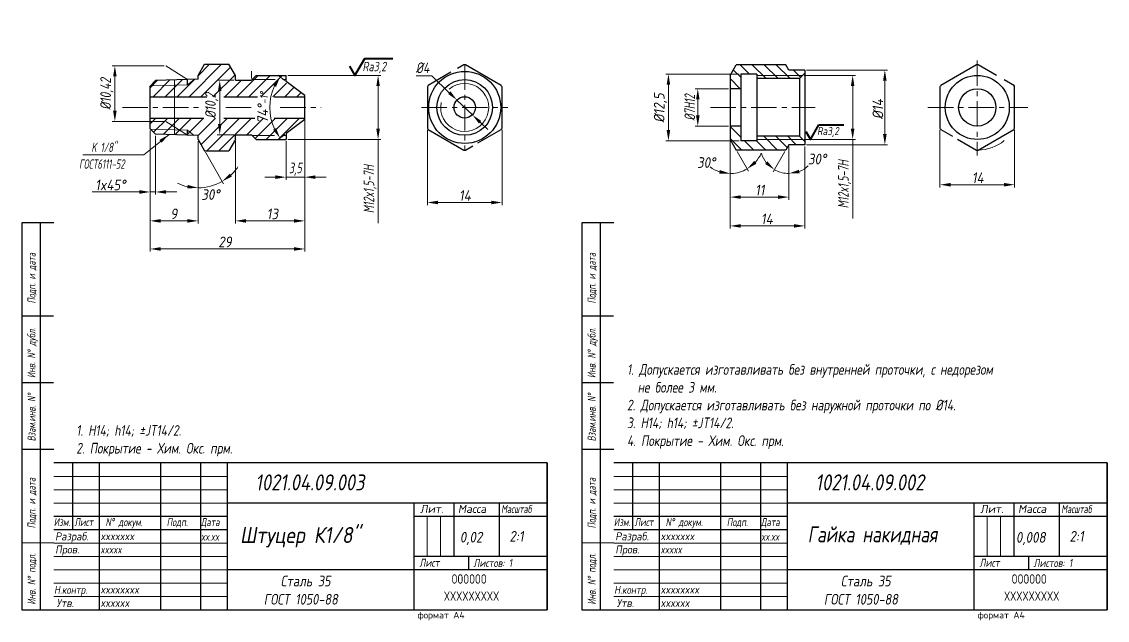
# Model space of a CAD drawing. Header units: millimetres. Extents: x 1490 to 3668, y -4564 to 680.
# Drawn here: x 1951.4 to 2358.4, y -3582.9 to -3358.6 of the extents above; entities that cross this region are included whole.
import ezdxf

# ---------------------------------------------------------------- set-up
doc = ezdxf.new("R2010")
doc.units = ezdxf.units.MM
doc.linetypes.add('CENTER', pattern=[50.8, 31.75, -6.35, 6.35, -6.35])
for name, color, linetype, lineweight in [('Ax', 1, 'CENTER', 18), ('Dim', 3, 'Continuous', 40), ('Hatch', 5, 'Continuous', 18), ('Slim', 8, 'Continuous', 18), ('Text', 2, 'Continuous', 40), ('Wide', 31, 'Continuous', 60)]:
    doc.layers.add(name, color=color, linetype=linetype, lineweight=lineweight)
doc.styles.add('курсив', font='romans.shx', dxfattribs={"oblique": 10})
doc.styles.add('курсив 0_65', font='romans.shx', dxfattribs={"width": 0.65, "oblique": 10})
doc.styles.add('курсив 0_75', font='romans.shx', dxfattribs={"width": 0.75, "oblique": 10})
doc.styles.add('курсив 0_85', font='romans.shx', dxfattribs={"width": 0.85, "oblique": 10})
doc.dimstyles.new('L.Arrow', dxfattribs={"dimtxt": 4, "dimasz": 4, "dimexe": 2, "dimexo": 0.625, "dimgap": 1, "dimtad": 1, "dimlfac": 5, "dimtxsty": 'курсив 0_85', "dimcen": 0, "dimclrd": 256, "dimclre": 256, "dimclrt": 256, "dimadec": 1, "dimazin": 0, "dimtp": 0.0165, "dimtm": 0.0075, "dimtfac": 1, "dimtmove": 0, "dimatfit": 3, "dimfxl": 1, "dimlwd": 18, "dimlwe": 18, "dimarcsym": 0})
doc.dimstyles.new('к1_1', dxfattribs={"dimtxt": 4, "dimasz": 4, "dimexe": 1, "dimexo": 0.625, "dimtad": 1, "dimtxsty": 'курсив 0_85', "dimcen": 0, "dimadec": 0, "dimazin": 0, "dimtfac": 1, "dimtmove": 0, "dimatfit": 3, "dimldrblk": 'DOTSMALL', "dimfxl": 1, "dimlwd": 18, "dimlwe": 18, "dimarcsym": 0})
doc.dimstyles.new('к1_1св', dxfattribs={"dimtxt": 4, "dimasz": 4, "dimexe": 2, "dimexo": 0.625, "dimgap": 1, "dimtad": 1, "dimtoh": 1, "dimtxsty": 'курсив 0_75', "dimcen": 0, "dimadec": 0, "dimazin": 0, "dimtfac": 1, "dimtmove": 0, "dimatfit": 3, "dimldrblk": 'DOTSMALL', "dimfxl": 1, "dimlwd": 18, "dimlwe": 18, "dimarcsym": 0})

# ---------------------------------------------------------------- blocks, each defined once
blk = doc.blocks.new('*D712')
at = {"layer": 'Defpoints', "color": 0, "transparency": 16777216}
for p in [(2057.52, -3395.27), (2031.52, -3402.77), (2057.52, -3433.27)]:
    blk.add_point(p, dxfattribs=at)
at = {"layer": 'Dim', "color": 0, "lineweight": 18, "transparency": 16777216}
for p, q in [((2057.52, -3395.89), (2057.52, -3434.27)), ((2031.52, -3403.39), (2031.52, -3434.27)), ((2035.52, -3433.27), (2053.52, -3433.27))]:
    blk.add_line(p, q, dxfattribs=at)
at = {"layer": 'Dim', "color": 0, "transparency": 16777216}
for points in [[(2035.52, -3432.61), (2035.52, -3433.94), (2031.52, -3433.27)], [(2053.52, -3432.61), (2053.52, -3433.94), (2057.52, -3433.27)]]:
    blk.add_solid(points, dxfattribs=at)
at = {"layer": 'Dim', "color": 0, "transparency": 16777216, "insert": (2045.39, -3430.65), "char_height": 4, "attachment_point": 5, "style": 'курсив 0_85'}
blk.add_mtext('13', dxfattribs=at)
blk = doc.blocks.new('_DotSmall')
at = {"color": 0, "linetype": 'ByBlock', "const_width": 0.5}
blk.add_lwpolyline([(-122670.93, 17467.94, 1), (-122670.8, 17467.94, 1)], format="xyb", close=True, dxfattribs=at)
blk = doc.blocks.new('*D713')
at = {"layer": 'Defpoints', "color": 0, "transparency": 16777216}
for p in [(2057.52, -3395.27), (1999.52, -3398.85), (2057.52, -3443.8)]:
    blk.add_point(p, dxfattribs=at)
at = {"layer": 'Dim', "color": 0, "lineweight": 18, "transparency": 16777216}
for p, q in [((2057.52, -3395.89), (2057.52, -3444.8)), ((1999.52, -3399.48), (1999.52, -3444.8)), ((2003.52, -3443.8), (2053.52, -3443.8))]:
    blk.add_line(p, q, dxfattribs=at)
at = {"layer": 'Dim', "color": 0, "transparency": 16777216}
for points in [[(2003.52, -3443.13), (2003.52, -3444.46), (1999.52, -3443.8)], [(2053.52, -3443.13), (2053.52, -3444.46), (2057.52, -3443.8)]]:
    blk.add_solid(points, dxfattribs=at)
at = {"layer": 'Dim', "color": 0, "transparency": 16777216, "insert": (2027.63, -3441.17), "char_height": 4, "attachment_point": 5, "style": 'курсив 0_85'}
blk.add_mtext('29', dxfattribs=at)
blk = doc.blocks.new('*D714')
at = {"layer": 'Defpoints', "color": 0, "transparency": 16777216}
for p in [(1999.52, -3398.75), (2017.52, -3402.77), (1999.52, -3433.27)]:
    blk.add_point(p, dxfattribs=at)
at = {"layer": 'Dim', "color": 0, "lineweight": 18, "transparency": 16777216}
for p, q in [((1999.52, -3399.38), (1999.52, -3434.27)), ((2017.52, -3403.39), (2017.52, -3434.27)), ((2013.52, -3433.27), (2003.52, -3433.27))]:
    blk.add_line(p, q, dxfattribs=at)
at = {"layer": 'Dim', "color": 0, "transparency": 16777216}
for points in [[(2003.52, -3432.61), (2003.52, -3433.94), (1999.52, -3433.27)], [(2013.52, -3432.61), (2013.52, -3433.94), (2017.52, -3433.27)]]:
    blk.add_solid(points, dxfattribs=at)
at = {"layer": 'Dim', "color": 0, "transparency": 16777216, "insert": (2008.42, -3430.65), "char_height": 4, "attachment_point": 5, "style": 'курсив 0_85'}
blk.add_mtext('9', dxfattribs=at)
blk = doc.blocks.new('*D125')
at = {"layer": 'Defpoints', "color": 0, "transparency": 16777216}
for p in [(2057.52, -3386.27), (2050.52, -3402.77), (2057.52, -3416.89)]:
    blk.add_point(p, dxfattribs=at)
at = {"layer": 'Dim', "color": 0, "lineweight": 18, "transparency": 16777216}
for p, q in [((2057.52, -3386.89), (2057.52, -3417.89)), ((2050.52, -3403.39), (2050.52, -3417.89)), ((2046.52, -3416.89), (2042.52, -3416.89)), ((2050.52, -3416.89), (2057.52, -3416.89)), ((2061.52, -3416.89), (2065.52, -3416.89))]:
    blk.add_line(p, q, dxfattribs=at)
at = {"layer": 'Dim', "color": 0, "transparency": 16777216}
for points in [[(2046.52, -3416.22), (2046.52, -3417.55), (2050.52, -3416.89)], [(2061.52, -3416.22), (2061.52, -3417.55), (2057.52, -3416.89)]]:
    blk.add_solid(points, dxfattribs=at)
at = {"layer": 'Dim', "color": 0, "transparency": 16777216, "insert": (2054.02, -3413.88), "char_height": 4, "attachment_point": 5, "style": 'курсив 0_65'}
blk.add_mtext('3,5', dxfattribs=at)
blk = doc.blocks.new('*D718')
at = {"layer": 'Defpoints', "color": 0, "transparency": 16777216}
for p in [(2031.52, -3380.57), (2025.64, -3400.97), (2031.52, -3400.97)]:
    blk.add_point(p, dxfattribs=at)
at = {"layer": 'Dim', "color": 0, "lineweight": 18, "transparency": 16777216}
for p, q in [((2030.9, -3380.57), (2024.64, -3380.57)), ((2025.64, -3384.57), (2025.64, -3396.97)), ((2030.9, -3400.97), (2024.64, -3400.97))]:
    blk.add_line(p, q, dxfattribs=at)
at = {"layer": 'Dim', "color": 0, "transparency": 16777216}
for points in [[(2024.97, -3384.57), (2026.31, -3384.57), (2025.64, -3380.57)], [(2024.97, -3396.97), (2026.31, -3396.97), (2025.64, -3400.97)]]:
    blk.add_solid(points, dxfattribs=at)
at = {"layer": 'Dim', "color": 0, "transparency": 16777216, "insert": (2022.64, -3390.06), "char_height": 4, "attachment_point": 5, "rotation": 90, "style": 'курсив 0_75'}
blk.add_mtext('%%c10,2', dxfattribs=at)
blk = doc.blocks.new('*D126')
at = {"layer": 'Defpoints', "color": 0, "transparency": 16777216}
for p in [(2005.46, -3375.16), (1986.33, -3396), (2005.46, -3396)]:
    blk.add_point(p, dxfattribs=at)
at = {"layer": 'Dim', "color": 0, "lineweight": 18, "transparency": 16777216}
for p, q in [((2004.83, -3375.16), (1985.33, -3375.16)), ((1986.33, -3379.16), (1986.33, -3392)), ((2004.83, -3396), (1985.33, -3396))]:
    blk.add_line(p, q, dxfattribs=at)
at = {"layer": 'Dim', "color": 0, "transparency": 16777216}
for points in [[(1985.66, -3379.16), (1986.99, -3379.16), (1986.33, -3375.16)], [(1985.66, -3392), (1986.99, -3392), (1986.33, -3396)]]:
    blk.add_solid(points, dxfattribs=at)
at = {"layer": 'Dim', "color": 0, "transparency": 16777216, "insert": (1983.32, -3385.67), "char_height": 4, "attachment_point": 5, "rotation": 90, "style": 'курсив 0_75'}
blk.add_mtext('%%c10,42', dxfattribs=at)
blk = doc.blocks.new('*D719')
at = {"layer": 'Defpoints', "color": 0, "transparency": 16777216}
for p in [(2050.52, -3378.77), (2050.52, -3402.77), (2085.01, -3402.77)]:
    blk.add_point(p, dxfattribs=at)
at = {"layer": 'Dim', "color": 0, "lineweight": 18, "transparency": 16777216}
for p, q in [((2051.15, -3378.77), (2086.01, -3378.77)), ((2085.01, -3382.77), (2085.01, -3398.77)), ((2051.15, -3402.77), (2086.01, -3402.77)), ((2085.01, -3402.77), (2085.01, -3434.19))]:
    blk.add_line(p, q, dxfattribs=at)
at = {"layer": 'Dim', "color": 0, "transparency": 16777216}
for points in [[(2084.35, -3382.77), (2085.68, -3382.77), (2085.01, -3378.77)], [(2084.35, -3398.77), (2085.68, -3398.77), (2085.01, -3402.77)]]:
    blk.add_solid(points, dxfattribs=at)
at = {"layer": 'Dim', "color": 0, "transparency": 16777216, "insert": (2082.01, -3421.39), "char_height": 4, "attachment_point": 5, "rotation": 90, "style": 'курсив 0_65'}
blk.add_mtext('M12x1,5-7H', dxfattribs=at)
blk = doc.blocks.new('*D720')
at = {"layer": 'Defpoints', "color": 0, "transparency": 16777216}
for p in [(1999.52, -3398.75), (2001.52, -3400.82), (2001.52, -3422.44)]:
    blk.add_point(p, dxfattribs=at)
at = {"layer": 'Dim', "color": 0, "lineweight": 18, "transparency": 16777216}
for p, q in [((1999.52, -3399.38), (1999.52, -3423.44)), ((2001.52, -3401.44), (2001.52, -3423.44)), ((1995.52, -3422.44), (1977.83, -3422.44)), ((2001.52, -3422.44), (1999.52, -3422.44)), ((2005.52, -3422.44), (2009.52, -3422.44))]:
    blk.add_line(p, q, dxfattribs=at)
at = {"layer": 'Dim', "color": 0, "transparency": 16777216}
for points in [[(1995.52, -3421.77), (1995.52, -3423.11), (1999.52, -3422.44)], [(2005.52, -3421.77), (2005.52, -3423.11), (2001.52, -3422.44)]]:
    blk.add_solid(points, dxfattribs=at)
at = {"layer": 'Dim', "color": 0, "transparency": 16777216, "insert": (1984.68, -3419.82), "char_height": 4, "attachment_point": 5, "style": 'курсив 0_85'}
blk.add_mtext('1x45%%d', dxfattribs=at)
blk = doc.blocks.new('*D128')
at = {"layer": 'Defpoints', "color": 0, "transparency": 16777216}
for p in [(2050.52, -3380.99), (2044.84, -3386.69), (2057.52, -3386.27), (2057.52, -3395.27), (2050.52, -3400.54)]:
    blk.add_point(p, dxfattribs=at)
at = {"layer": 'Dim', "color": 0, "lineweight": 18, "transparency": 16777216}
for p, q in [((2050.02, -3380.62), (2047.45, -3378.68)), ((2050.02, -3400.92), (2047.45, -3402.86))]:
    blk.add_line(p, q, dxfattribs=at)
blk.add_arc((2063.49, -3390.77), 19.09, 155.0261, 204.9739, dxfattribs=at)
at = {"layer": 'Dim', "color": 0, "transparency": 16777216}
for points in [[(2045.62, -3382.36), (2046.76, -3383.05), (2048.25, -3379.28)], [(2046.76, -3398.49), (2045.62, -3399.17), (2048.25, -3402.26)]]:
    blk.add_solid(points, dxfattribs=at)
at = {"layer": 'Dim', "color": 0, "transparency": 16777216, "insert": (2041.78, -3390.77), "char_height": 4, "attachment_point": 5, "rotation": 90, "style": 'курсив 0_85'}
blk.add_mtext('74°{\\H0.75x\\S^ -1%%d', dxfattribs=at)
blk = doc.blocks.new('*D721')
at = {"layer": 'Defpoints', "color": 0, "transparency": 16777216}
for p in [(2017.52, -3401.32), (2017.52, -3402.77), (2017.52, -3402.77), (2019.95, -3406.97), (2023.72, -3419.8)]:
    blk.add_point(p, dxfattribs=at)
at = {"layer": 'Dim', "color": 0, "lineweight": 18, "transparency": 16777216}
for p, q in [((2017.52, -3403.39), (2017.52, -3421.89)), ((2020.26, -3407.51), (2027.09, -3419.33))]:
    blk.add_line(p, q, dxfattribs=at)
for start, end in [(312.6698, 325.3396), (270, 300), (244.6604, 257.3302)]:
    blk.add_arc((2017.52, -3402.77), 18.13, start, end, dxfattribs=at)
at = {"layer": 'Dim', "color": 0, "transparency": 16777216}
for points in [[(2030.2, -3416.63), (2029.41, -3415.56), (2026.59, -3418.47)], [(2013.62, -3419.79), (2013.47, -3421.12), (2017.52, -3420.89)]]:
    blk.add_solid(points, dxfattribs=at)
at = {"layer": 'Dim', "color": 0, "transparency": 16777216, "insert": (2022.21, -3423.41), "char_height": 4, "attachment_point": 5, "style": 'курсив 0_85'}
blk.add_mtext('30°', dxfattribs=at)
blk = doc.blocks.new('*D725')
at = {"layer": 'Defpoints', "color": 0, "transparency": 16777216}
for p in [(2114.59, -3388), (2120.36, -3393.54)]:
    blk.add_point(p, dxfattribs=at)
at = {"layer": 'Dim', "color": 0, "lineweight": 18, "transparency": 16777216}
for p, q in [((2099.3, -3378.89), (2105.11, -3378.89)), ((2105.11, -3378.89), (2111.71, -3385.23)), ((2120.36, -3393.54), (2114.59, -3388)), ((2123.25, -3396.31), (2126.13, -3399.08))]:
    blk.add_line(p, q, dxfattribs=at)
at = {"layer": 'Dim', "color": 0, "transparency": 16777216}
for points in [[(2112.17, -3384.75), (2111.25, -3385.71), (2114.59, -3388)], [(2123.71, -3395.83), (2122.79, -3396.79), (2120.36, -3393.54)]]:
    blk.add_solid(points, dxfattribs=at)
at = {"layer": 'Dim', "color": 0, "transparency": 16777216, "insert": (2101.71, -3375.89), "char_height": 4, "attachment_point": 5, "style": 'курсив 0_75'}
blk.add_mtext('%%c4', dxfattribs=at)
blk = doc.blocks.new('*D727')
at = {"layer": 'Defpoints', "color": 0, "transparency": 16777216}
for p in [(2103.48, -3398.51), (2131.48, -3398.51), (2131.48, -3426.39)]:
    blk.add_point(p, dxfattribs=at)
at = {"layer": 'Dim', "color": 0, "lineweight": 18, "transparency": 16777216}
for p, q in [((2103.48, -3399.14), (2103.48, -3427.39)), ((2131.48, -3399.14), (2131.48, -3427.39)), ((2107.48, -3426.39), (2127.48, -3426.39))]:
    blk.add_line(p, q, dxfattribs=at)
at = {"layer": 'Dim', "color": 0, "transparency": 16777216}
for points in [[(2107.48, -3425.72), (2107.48, -3427.05), (2103.48, -3426.39)], [(2127.48, -3425.72), (2127.48, -3427.05), (2131.48, -3426.39)]]:
    blk.add_solid(points, dxfattribs=at)
at = {"layer": 'Dim', "color": 0, "transparency": 16777216, "insert": (2117.56, -3423.76), "char_height": 4, "attachment_point": 5, "style": 'курсив 0_85'}
blk.add_mtext('14', dxfattribs=at)
blk = doc.blocks.new('*D728')
at = {"layer": 'Defpoints', "color": 0, "transparency": 16777216}
for p in [(2216.98, -3402.77), (2244.98, -3404.77), (2244.98, -3435.16)]:
    blk.add_point(p, dxfattribs=at)
at = {"layer": 'Dim', "color": 0, "lineweight": 18, "transparency": 16777216}
for p, q in [((2216.98, -3403.39), (2216.98, -3436.16)), ((2244.98, -3405.39), (2244.98, -3436.16)), ((2220.98, -3435.16), (2240.98, -3435.16))]:
    blk.add_line(p, q, dxfattribs=at)
at = {"layer": 'Dim', "color": 0, "transparency": 16777216}
for points in [[(2220.98, -3434.49), (2220.98, -3435.82), (2216.98, -3435.16)], [(2240.98, -3434.49), (2240.98, -3435.82), (2244.98, -3435.16)]]:
    blk.add_solid(points, dxfattribs=at)
at = {"layer": 'Dim', "color": 0, "transparency": 16777216, "insert": (2230.76, -3432.53), "char_height": 4, "attachment_point": 5, "style": 'курсив 0_85'}
blk.add_mtext('14', dxfattribs=at)
blk = doc.blocks.new('*D729')
at = {"layer": 'Defpoints', "color": 0, "transparency": 16777216}
for p in [(2216.98, -3402.77), (2238.98, -3404.77), (2238.98, -3424.36)]:
    blk.add_point(p, dxfattribs=at)
at = {"layer": 'Dim', "color": 0, "lineweight": 18, "transparency": 16777216}
for p, q in [((2216.98, -3403.39), (2216.98, -3425.36)), ((2238.98, -3405.39), (2238.98, -3425.36)), ((2220.98, -3424.36), (2234.98, -3424.36))]:
    blk.add_line(p, q, dxfattribs=at)
at = {"layer": 'Dim', "color": 0, "transparency": 16777216}
for points in [[(2220.98, -3423.69), (2220.98, -3425.02), (2216.98, -3424.36)], [(2234.98, -3423.69), (2234.98, -3425.02), (2238.98, -3424.36)]]:
    blk.add_solid(points, dxfattribs=at)
at = {"layer": 'Dim', "color": 0, "transparency": 16777216, "insert": (2228.14, -3421.73), "char_height": 4, "attachment_point": 5, "style": 'курсив 0_85'}
blk.add_mtext('11', dxfattribs=at)
blk = doc.blocks.new('*D732')
at = {"layer": 'Defpoints', "color": 0, "transparency": 16777216}
for p in [(2220.98, -3378.27), (2193.87, -3403.27), (2220.98, -3403.27)]:
    blk.add_point(p, dxfattribs=at)
at = {"layer": 'Dim', "color": 0, "lineweight": 18, "transparency": 16777216}
for p, q in [((2220.36, -3378.27), (2192.87, -3378.27)), ((2193.87, -3382.27), (2193.87, -3399.27)), ((2220.36, -3403.27), (2192.87, -3403.27))]:
    blk.add_line(p, q, dxfattribs=at)
at = {"layer": 'Dim', "color": 0, "transparency": 16777216}
for points in [[(2193.2, -3382.27), (2194.53, -3382.27), (2193.87, -3378.27)], [(2193.2, -3399.27), (2194.53, -3399.27), (2193.87, -3403.27)]]:
    blk.add_solid(points, dxfattribs=at)
at = {"layer": 'Dim', "color": 0, "transparency": 16777216, "insert": (2190.86, -3390.95), "char_height": 4, "attachment_point": 5, "rotation": 90, "style": 'курсив 0_85'}
blk.add_mtext('%%c12,5', dxfattribs=at)
blk = doc.blocks.new('*D733')
at = {"layer": 'Defpoints', "color": 0, "transparency": 16777216}
for p in [(2216.98, -3383.77), (2204.87, -3397.77), (2216.98, -3397.77)]:
    blk.add_point(p, dxfattribs=at)
at = {"layer": 'Dim', "color": 0, "lineweight": 18, "transparency": 16777216}
for p, q in [((2216.36, -3383.77), (2203.87, -3383.77)), ((2204.87, -3387.77), (2204.87, -3393.77)), ((2216.36, -3397.77), (2203.87, -3397.77))]:
    blk.add_line(p, q, dxfattribs=at)
at = {"layer": 'Dim', "color": 0, "transparency": 16777216}
for points in [[(2204.21, -3387.77), (2205.54, -3387.77), (2204.87, -3383.77)], [(2204.21, -3393.77), (2205.54, -3393.77), (2204.87, -3397.77)]]:
    blk.add_solid(points, dxfattribs=at)
at = {"layer": 'Dim', "color": 0, "transparency": 16777216, "insert": (2201.87, -3390.77), "char_height": 4, "attachment_point": 5, "rotation": 90, "style": 'курсив 0_65'}
blk.add_mtext('%%c7H12', dxfattribs=at)
blk = doc.blocks.new('*D734')
at = {"layer": 'Defpoints', "color": 0, "transparency": 16777216}
for p in [(2244.18, -3378.77), (2244.18, -3402.77), (2262.94, -3402.77)]:
    blk.add_point(p, dxfattribs=at)
at = {"layer": 'Dim', "color": 0, "lineweight": 18, "transparency": 16777216}
for p, q in [((2244.81, -3378.77), (2263.94, -3378.77)), ((2262.94, -3382.77), (2262.94, -3398.77)), ((2244.81, -3402.77), (2263.94, -3402.77)), ((2262.94, -3402.77), (2262.94, -3432.37))]:
    blk.add_line(p, q, dxfattribs=at)
at = {"layer": 'Dim', "color": 0, "transparency": 16777216}
for points in [[(2262.27, -3382.77), (2263.6, -3382.77), (2262.94, -3378.77)], [(2262.27, -3398.77), (2263.6, -3398.77), (2262.94, -3402.77)]]:
    blk.add_solid(points, dxfattribs=at)
at = {"layer": 'Dim', "color": 0, "transparency": 16777216, "insert": (2259.93, -3419.57), "char_height": 4, "attachment_point": 5, "rotation": 90, "style": 'курсив 0_65'}
blk.add_mtext('M12x1,5-7H', dxfattribs=at)
blk = doc.blocks.new('*D735')
at = {"layer": 'Defpoints', "color": 0, "transparency": 16777216}
for p in [(2244.98, -3376.77), (2244.98, -3404.77), (2275, -3404.77)]:
    blk.add_point(p, dxfattribs=at)
at = {"layer": 'Dim', "color": 0, "lineweight": 18, "transparency": 16777216}
for p, q in [((2245.61, -3376.77), (2276, -3376.77)), ((2275, -3380.77), (2275, -3400.77)), ((2245.61, -3404.77), (2276, -3404.77))]:
    blk.add_line(p, q, dxfattribs=at)
at = {"layer": 'Dim', "color": 0, "transparency": 16777216}
for points in [[(2274.33, -3380.77), (2275.67, -3380.77), (2275, -3376.77)], [(2274.33, -3400.77), (2275.67, -3400.77), (2275, -3404.77)]]:
    blk.add_solid(points, dxfattribs=at)
at = {"layer": 'Dim', "color": 0, "transparency": 16777216, "insert": (2272.38, -3391.42), "char_height": 4, "attachment_point": 5, "rotation": 90, "style": 'курсив 0_85'}
blk.add_mtext('%%c14', dxfattribs=at)
blk = doc.blocks.new('*D736')
at = {"layer": 'Defpoints', "color": 0, "transparency": 16777216}
for p in [(2216.98, -3378.77), (2216.98, -3402.77), (2216.98, -3402.77), (2219.29, -3406.77), (2221.34, -3414.76)]:
    blk.add_point(p, dxfattribs=at)
at = {"layer": 'Dim', "color": 0, "lineweight": 18, "transparency": 16777216}
for p, q in [((2216.98, -3403.39), (2216.98, -3416.52)), ((2219.6, -3407.31), (2223.86, -3414.68))]:
    blk.add_line(p, q, dxfattribs=at)
for start, end in [(318.0412, 336.0825), (233.9175, 251.9588), (272.5682, 300), (270, 272.4805)]:
    blk.add_arc((2216.98, -3402.77), 12.76, start, end, dxfattribs=at)
at = {"layer": 'Dim', "color": 0, "transparency": 16777216}
for points in [[(2213.14, -3414.24), (2212.93, -3415.56), (2216.98, -3415.52)], [(2226.89, -3411.82), (2226.05, -3410.78), (2223.36, -3413.82)]]:
    blk.add_solid(points, dxfattribs=at)
at = {"layer": 'Dim', "color": 0, "transparency": 16777216, "insert": (2208.08, -3411.41), "char_height": 4, "attachment_point": 5, "style": 'курсив 0_85'}
blk.add_mtext('30°', dxfattribs=at)
blk = doc.blocks.new('*D737')
at = {"layer": 'Defpoints', "color": 0, "transparency": 16777216}
for p in [(2238.98, -3404.77), (2238.98, -3405.39), (2237.83, -3406.77), (2238.98, -3408.1), (2235.3, -3414.88)]:
    blk.add_point(p, dxfattribs=at)
at = {"layer": 'Dim', "color": 0, "lineweight": 18, "transparency": 16777216}
for p, q in [((2237.51, -3407.31), (2233.1, -3414.95)), ((2238.98, -3408.73), (2238.98, -3416.53))]:
    blk.add_line(p, q, dxfattribs=at)
for start, end in [(197.1567, 218.5783), (240, 266.6149), (291.4217, 312.8433), (266.9878, 270)]:
    blk.add_arc((2238.98, -3404.77), 10.76, start, end, dxfattribs=at)
at = {"layer": 'Dim', "color": 0, "transparency": 16777216}
for points in [[(2231, -3410.97), (2230.13, -3411.98), (2233.6, -3414.09)], [(2243.04, -3415.44), (2242.79, -3414.13), (2238.98, -3415.53)]]:
    blk.add_solid(points, dxfattribs=at)
at = {"layer": 'Dim', "color": 0, "transparency": 16777216, "insert": (2249.65, -3410.1), "char_height": 4, "attachment_point": 5, "style": 'курсив 0_85'}
blk.add_mtext('30°', dxfattribs=at)
blk = doc.blocks.new('*D738')
at = {"layer": 'Defpoints', "color": 0, "transparency": 16777216}
for p in [(2295.67, -3398.51), (2323.67, -3398.51), (2323.67, -3419.73)]:
    blk.add_point(p, dxfattribs=at)
at = {"layer": 'Dim', "color": 0, "lineweight": 18, "transparency": 16777216}
for p, q in [((2295.67, -3399.14), (2295.67, -3420.73)), ((2323.67, -3399.14), (2323.67, -3420.73)), ((2299.67, -3419.73), (2319.67, -3419.73))]:
    blk.add_line(p, q, dxfattribs=at)
at = {"layer": 'Dim', "color": 0, "transparency": 16777216}
for points in [[(2299.67, -3419.06), (2299.67, -3420.4), (2295.67, -3419.73)], [(2319.67, -3419.06), (2319.67, -3420.4), (2323.67, -3419.73)]]:
    blk.add_solid(points, dxfattribs=at)
at = {"layer": 'Dim', "color": 0, "transparency": 16777216, "insert": (2309.86, -3417.11), "char_height": 4, "attachment_point": 5, "style": 'курсив 0_85'}
blk.add_mtext('14', dxfattribs=at)

msp = doc.modelspace()

# ---------------------------------------------------------------- hatches: boundary and pattern name
at = {"layer": 'Hatch'}
h = msp.add_hatch(dxfattribs=at)
h.set_pattern_fill('ANSI31', color=256, style=0)
h.set_pattern_definition([(45, (-7477.674, -921.3544), (-2.245064, 2.245064), [])])
h.paths.add_polyline_path([(2050.5223, -3381.5471), (2050.5223, -3378.7686), (2039.3223, -3378.7686), (2037.5223, -3380.5686), (2031.5223, -3380.5686), (2031.5223, -3378.7686), (2029.0974, -3374.5686), (2019.9471, -3374.5686), (2017.5223, -3378.7686), (2017.5223, -3380.2199), (2016.0743, -3380.2651), (2013.5223, -3382.2461), (2008.6663, -3382.3978), (2008.6663, -3386.7686), (2057.5223, -3386.7686), (2057.5223, -3386.2686)])
h.paths.add_polyline_path([(2008.6663, -3382.3978), (1999.621, -3382.6805), (1999.5223, -3382.7824), (1999.5223, -3386.7686), (2008.6663, -3386.7686)])
h.paths.add_polyline_path([(2008.6663, -3380.4966), (2001.5213, -3380.7199), (1999.621, -3382.6805), (2008.6663, -3382.3978)])
h.paths.add_polyline_path([(2013.5223, -3380.3449), (2008.6663, -3380.4966), (2008.6663, -3382.3978), (2013.5223, -3382.2461)], flags=17)
h.paths.add_polyline_path([(2016.0743, -3380.2651), (2013.5223, -3380.3449), (2013.5223, -3382.2461)], flags=17)
h.paths.add_polyline_path([(2008.6663, -3399.1394), (1999.621, -3398.8567), (2001.5213, -3400.8173), (2008.6663, -3401.0406)])
h.paths.add_polyline_path([(2013.5223, -3399.2912), (2008.6663, -3399.1394), (2008.6663, -3401.0406), (2013.5223, -3401.1924)], flags=17)
h.paths.add_polyline_path([(2013.5223, -3399.2912), (2013.5223, -3401.1924), (2016.0743, -3401.2721)], flags=17)
h.paths.add_polyline_path([(2057.5223, -3395.2686), (2057.5223, -3394.7686), (2008.6663, -3394.7686), (2008.6663, -3399.1394), (2013.5223, -3399.2912), (2016.0743, -3401.2721), (2017.5223, -3401.3174), (2017.5223, -3402.7686), (2019.9471, -3406.9686), (2029.0974, -3406.9686), (2031.5223, -3402.7686), (2031.5223, -3400.9686), (2037.5223, -3400.9686), (2039.3223, -3402.7686), (2050.5223, -3402.7686), (2050.5223, -3399.9902)])
h.paths.add_polyline_path([(2008.6663, -3394.7686), (1999.5223, -3394.7686), (1999.5223, -3398.7549), (1999.621, -3398.8567), (2008.6663, -3399.1394)])
h.paths.add_polyline_path([(2019.2541, -3397.0579), (2019.2541, -3383.0584), (2026.016, -3383.0584), (2026.016, -3397.0579)], flags=9)
h.paths.add_polyline_path([(2038.7877, -3398.3275), (2038.7877, -3383.2098), (2044.7877, -3383.2098), (2044.7877, -3398.3275)], flags=9)
h = msp.add_hatch(dxfattribs=at)
h.set_pattern_fill('ANSI31', color=256, angle=90, style=0)
h.set_pattern_definition([(135, (-6800.1005, 5219.5405), (-2.245064, -2.245064), [])])
h.paths.add_polyline_path([(2237.8275, -3374.7686), (2219.2916, -3374.7686), (2216.9822, -3378.7686), (2216.9822, -3383.7686), (2220.9822, -3383.7686), (2220.9822, -3378.2686), (2226.9822, -3378.2686), (2226.9822, -3378.7686), (2244.1822, -3378.7686), (2244.9822, -3377.9686), (2244.9822, -3376.7686), (2238.9822, -3376.7686)])
h.paths.add_polyline_path([(2244.9822, -3403.5686), (2244.1822, -3402.7686), (2226.9822, -3402.7686), (2226.9822, -3403.2686), (2220.9822, -3403.2686), (2220.9822, -3397.7686), (2216.9822, -3397.7686), (2216.9822, -3402.7686), (2219.2916, -3406.7686), (2237.8275, -3406.7686), (2238.9822, -3404.7686), (2244.9822, -3404.7686)])
h.paths.add_polyline_path([(2242.9822, -3401.5686), (2226.9822, -3401.5686), (2226.9822, -3402.7686), (2244.1822, -3402.7686)], flags=17)
h.paths.add_polyline_path([(2244.1822, -3378.7686), (2226.9822, -3378.7686), (2226.9822, -3379.9686), (2242.9822, -3379.9686)], flags=17)

# ---------------------------------------------------------------- linework, layer by layer
for p, q in [((2017.5223, -3378.7686), (2019.9471, -3374.5686)), ((2019.9471, -3374.5686), (2029.0974, -3374.5686)), ((2031.5223, -3378.7686), (2029.0974, -3374.5686)), ((2216.9822, -3378.7686), (2219.2916, -3374.7686)), ((2237.8275, -3374.7686), (2219.2916, -3374.7686)), ((2238.9822, -3376.7686), (2237.8275, -3374.7686)), ((2244.9822, -3376.7686), (2238.9822, -3376.7686)), ((2242.9822, -3379.9686), (2244.9822, -3377.9686)), ((2244.9822, -3376.7686), (2244.9822, -3404.7686)), ((1999.5223, -3382.7824), (2001.5213, -3380.7199)), ((2017.5223, -3380.2199), (2001.5213, -3380.7199)), ((2013.5223, -3382.2461), (2013.5223, -3380.3449)), ((2017.5223, -3380.2199), (2017.5223, -3378.7686)), ((2031.5223, -3380.5686), (2031.5223, -3378.7686)), ((2037.5223, -3380.5686), (2039.3223, -3378.7686)), ((2039.3223, -3378.7686), (2050.5223, -3378.7686)), ((2050.5223, -3380.9937), (2050.5223, -3378.7686)), ((2057.5223, -3386.2686), (2050.5223, -3380.9937)), ((2216.9822, -3378.7686), (2216.9822, -3402.7686)), ((2220.9822, -3378.2686), (2220.9822, -3403.2686)), ((2226.9822, -3378.2686), (2220.9822, -3378.2686)), ((2226.9822, -3378.2686), (2226.9822, -3403.2686)), ((2242.9822, -3379.9686), (2226.9822, -3379.9686)), ((2242.9822, -3379.9686), (2242.9822, -3401.5686)), ((1999.5223, -3398.7549), (1999.5223, -3382.7824)), ((2220.9822, -3383.7686), (2216.9822, -3383.7686)), ((2057.5223, -3395.2686), (2057.5223, -3386.2686)), ((2057.5223, -3395.2686), (2050.5223, -3400.5435)), ((2220.9822, -3397.7686), (2216.9822, -3397.7686)), ((1999.5223, -3398.7549), (2001.5213, -3400.8173)), ((2017.5223, -3401.3174), (2001.5213, -3400.8173)), ((2013.5223, -3401.1924), (2013.5223, -3399.2912)), ((2017.5223, -3402.7686), (2017.5223, -3401.3174)), ((2031.5223, -3402.7686), (2031.5223, -3400.9686)), ((2037.5223, -3400.9686), (2039.3223, -3402.7686)), ((2050.5223, -3400.5435), (2050.5223, -3402.7686)), ((2242.9822, -3401.5686), (2226.9822, -3401.5686)), ((2242.9822, -3401.5686), (2244.9822, -3403.5686)), ((2017.5223, -3402.7686), (2019.9471, -3406.9686)), ((2031.5223, -3402.7686), (2029.0974, -3406.9686)), ((2039.3223, -3402.7686), (2050.5223, -3402.7686)), ((2216.9822, -3402.7686), (2219.2916, -3406.7686)), ((2226.9822, -3403.2686), (2220.9822, -3403.2686)), ((2238.9822, -3404.7686), (2237.8275, -3406.7686)), ((2244.9822, -3404.7686), (2238.9822, -3404.7686)), ((2019.9471, -3406.9686), (2029.0974, -3406.9686)), ((2237.8275, -3406.7686), (2219.2916, -3406.7686)), ((1951.4005, -3434.0053), (1951.4005, -3579.0053)), ((1963.4005, -3434.0053), (1951.4005, -3434.0053)), ((1958.401, -3578.935), (1958.401, -3434.0053)), ((2161.4005, -3434.0053), (2161.4005, -3579.0053)), ((2173.4005, -3434.0053), (2161.4005, -3434.0053)), ((2168.401, -3578.935), (2168.401, -3434.0053)), ((1963.3311, -3469.0051), (1951.4005, -3469.0065)), ((2173.3311, -3469.0051), (2161.4005, -3469.0065)), ((1963.3139, -3494.005), (1951.4005, -3494.0047)), ((2173.3139, -3494.005), (2161.4005, -3494.0047)), ((1951.4005, -3519.0029), (1951.4005, -3519.0029)), ((1963.4005, -3519.0049), (1951.4005, -3519.0029)), ((2161.4005, -3519.0029), (2161.4005, -3519.0029)), ((2173.4005, -3519.0049), (2161.4005, -3519.0029)), ((2148.4005, -3524.0053), (1963.4005, -3524.0053)), ((1970.4005, -3524.0053), (1970.4005, -3549.0053)), ((1980.4005, -3524.0053), (1980.4005, -3579.0053)), ((2003.4005, -3524.0053), (2003.4005, -3579.0053)), ((2018.4005, -3524.0053), (2018.4005, -3579.0053)), ((2028.4005, -3524.0053), (2028.4005, -3579.0053)), ((2148.4005, -3579.0053), (2148.4005, -3524.0053)), ((2148.4005, -3524.0053), (2148.4005, -3579.0053)), ((2358.4005, -3524.0053), (2173.4005, -3524.0053)), ((2180.4005, -3524.0053), (2180.4005, -3549.0053)), ((2190.4005, -3524.0053), (2190.4005, -3579.0053)), ((2213.4005, -3524.0053), (2213.4005, -3579.0053)), ((2228.4005, -3524.0053), (2228.4005, -3579.0053)), ((2238.4005, -3524.0053), (2238.4005, -3579.0053)), ((2358.4005, -3579.0053), (2358.4005, -3524.0053)), ((2358.4005, -3524.0053), (2358.4005, -3579.0053)), ((2098.4005, -3539.0053), (2028.4005, -3539.0053)), ((2098.4005, -3539.0053), (2098.4005, -3579.0053)), ((2148.4005, -3539.0053), (2098.4005, -3539.0053)), ((2113.4005, -3539.0053), (2113.4005, -3559.0053)), ((2130.4005, -3539.0053), (2130.4005, -3559.0053)), ((2308.4005, -3539.0053), (2238.4005, -3539.0053)), ((2308.4005, -3539.0053), (2308.4005, -3579.0053)), ((2358.4005, -3539.0053), (2308.4005, -3539.0053)), ((2323.4005, -3539.0053), (2323.4005, -3559.0053)), ((2340.4005, -3539.0053), (2340.4005, -3559.0053)), ((2028.4005, -3544.0053), (1963.4005, -3544.0053)), ((2148.4005, -3544.0053), (2098.4005, -3544.0053)), ((2238.4005, -3544.0053), (2173.4005, -3544.0053)), ((2358.4005, -3544.0053), (2308.4005, -3544.0053)), ((2028.4005, -3549.0053), (1963.4005, -3549.0053)), ((2238.4005, -3549.0053), (2173.4005, -3549.0053)), ((1963.4005, -3554.0058), (1951.4005, -3553.9363)), ((2173.4005, -3554.0058), (2161.4005, -3553.9363)), ((2148.4005, -3559.0053), (2098.4005, -3559.0053)), ((2118.9049, -3559.0053), (2118.9049, -3564.0053)), ((2358.4005, -3559.0053), (2308.4005, -3559.0053)), ((2328.9049, -3559.0053), (2328.9049, -3564.0053)), ((2098.4005, -3564.0053), (2028.4005, -3564.0053)), ((2148.4005, -3564.0053), (2098.4005, -3564.0053)), ((2308.4005, -3564.0053), (2238.4005, -3564.0053)), ((2358.4005, -3564.0053), (2308.4005, -3564.0053)), ((1951.4005, -3579.0053), (1963.4005, -3579.0053)), ((1963.4005, -3579.0053), (2148.4005, -3579.0053)), ((2161.4005, -3579.0053), (2173.4005, -3579.0053)), ((2173.4005, -3579.0053), (2358.4005, -3579.0053))]:
    msp.add_line(p, q)
at = {"ltscale": 2}
for p, q in [((2031.5223, -3380.5686), (2037.5223, -3380.5686)), ((1999.5223, -3386.7686), (2020.7508, -3386.7686)), ((2027.1674, -3386.7686), (2039.7948, -3386.7686)), ((2046.0258, -3386.7686), (2057.5223, -3386.7686)), ((1999.5223, -3394.7686), (2019.6694, -3394.7686)), ((2027.2395, -3394.7686), (2038.8312, -3394.7686)), ((2046.09, -3394.7686), (2057.5223, -3394.7686)), ((2031.5223, -3400.9686), (2037.5223, -3400.9686))]:
    msp.add_line(p, q, dxfattribs=at)
for points in [[(2112.2956, -3377.5955), (2103.7708, -3382.5173)], [(2117.1872, -3374.7713), (2114.7723, -3376.1655)], [(2131.1872, -3382.5173), (2117.7708, -3374.7713)], [(2309.3787, -3374.7713), (2295.9623, -3382.5173)], [(2316.9245, -3378.7909), (2309.9623, -3374.7713)], [(2323.6705, -3398.5146), (2323.6705, -3382.6857), (2319.7509, -3380.4227)], [(2103.479, -3383.0227), (2103.479, -3398.5146)], [(2131.479, -3398.5146), (2131.479, -3383.0227)], [(2295.6705, -3383.0227), (2295.6705, -3398.5146)], [(2103.7708, -3399.02), (2117.1872, -3406.766)], [(2122.4076, -3404.0889), (2131.1872, -3399.02)], [(2295.9623, -3399.02), (2300.3938, -3401.5785)], [(2309.9623, -3406.766), (2323.3787, -3399.02)], [(2117.7708, -3406.766), (2120.5718, -3405.1488)], [(2302.2274, -3402.6371), (2309.3787, -3406.766)]]:
    msp.add_lwpolyline(points)
for centre, radius in [((2117.479, -3390.7686), 13.5), ((2117.479, -3390.7686), 10.42), ((2309.6705, -3390.7686), 12), ((2309.6705, -3390.7686), 7), ((2117.479, -3390.7686), 4)]:
    msp.add_circle(centre, radius)
for centre, start, end in [((2117.479, -3390.7686), 88.955024, 91.044976), ((2309.6705, -3390.7686), 88.955024, 91.044976), ((2117.479, -3390.7686), 148.955024, 151.044976), ((2117.479, -3390.7686), 28.955024, 31.044976), ((2309.6705, -3390.7686), 148.955024, 151.044976), ((2309.6705, -3390.7686), 28.955024, 31.044976), ((2117.479, -3390.7686), 208.955024, 211.044976), ((2117.479, -3390.7686), 328.955024, 331.044976), ((2309.6705, -3390.7686), 208.955024, 211.044976), ((2309.6705, -3390.7686), 328.955024, 331.044976), ((2117.479, -3390.7686), 268.955024, 271.044976), ((2309.6705, -3390.7686), 268.955024, 271.044976)]:
    msp.add_arc(centre, 16, start, end)
at = {"layer": 'Ax', "ltscale": 0.3}
for p, q in [((2309.6705, -3373.1962), (2309.6705, -3408.8316)), ((2117.479, -3374.6028), (2117.479, -3406.9344)), ((1989.1286, -3390.7686), (2018.5854, -3390.7686)), ((2027.9063, -3390.7686), (2037.6155, -3390.7686)), ((2048.3603, -3390.7686), (2063.6705, -3390.7686)), ((2101.3132, -3390.7686), (2133.6448, -3390.7686)), ((2209.6515, -3390.7686), (2248.8316, -3390.7686)), ((2291.1619, -3390.7686), (2328.5799, -3390.7686))]:
    msp.add_line(p, q, dxfattribs=at)
at = {"layer": 'Hatch'}
msp.add_line((2238.9822, -3405.3936), (2238.9822, -3408.1002), dxfattribs=at)
at = {"layer": 'Slim'}
for p, q in [((2005.4598, -3375.1559), (2013.5223, -3380.3449)), ((2037.5223, -3379.9436), (2037.5223, -3377.1271)), ((2008.6663, -3401.0406), (2008.6663, -3380.4966)), ((2013.5223, -3382.2461), (2016.0743, -3380.2651)), ((2037.8223, -3380.2686), (2046.3797, -3380.2686)), ((2049.3367, -3380.2686), (2050.5223, -3380.2686)), ((2244.1822, -3378.7686), (2226.9822, -3378.7686)), ((2013.5223, -3382.2461), (1999.5223, -3382.6836)), ((2005.4598, -3396.0034), (2013.5223, -3401.1924)), ((2013.5223, -3399.2912), (1999.5223, -3398.8537)), ((2013.5223, -3399.2912), (2016.0743, -3401.2721)), ((2037.8223, -3401.2686), (2046.1827, -3401.2686)), ((2049.0449, -3401.2686), (2050.5223, -3401.2686)), ((2244.1822, -3402.7686), (2226.9822, -3402.7686)), ((2028.4005, -3529.0053), (1963.4005, -3529.0053)), ((2238.4005, -3529.0053), (2173.4005, -3529.0053)), ((2028.4005, -3534.0053), (1963.4005, -3534.0053)), ((2238.4005, -3534.0053), (2173.4005, -3534.0053)), ((2028.4005, -3539.0053), (1963.4005, -3539.0053)), ((2238.4005, -3539.0053), (2173.4005, -3539.0053)), ((2103.4005, -3544.0053), (2103.4005, -3559.0053)), ((2108.4005, -3544.0053), (2108.4005, -3559.0053)), ((2313.4005, -3544.0053), (2313.4005, -3559.0053)), ((2318.4005, -3544.0053), (2318.4005, -3559.0053)), ((2028.4005, -3554.0053), (1963.4005, -3554.0053)), ((2238.4005, -3554.0053), (2173.4005, -3554.0053)), ((2028.4005, -3559.0053), (1963.4005, -3559.0053)), ((2238.4005, -3559.0053), (2173.4005, -3559.0053)), ((2028.4005, -3564.0053), (1963.4005, -3564.0053)), ((2238.4005, -3564.0053), (2173.4005, -3564.0053)), ((2028.4005, -3569.0053), (1963.4005, -3569.0053)), ((2238.4005, -3569.0053), (2173.4005, -3569.0053)), ((2028.4005, -3574.0053), (1963.4005, -3574.0053)), ((2238.4005, -3574.0053), (2173.4005, -3574.0053))]:
    msp.add_line(p, q, dxfattribs=at)
for centre, radius, start, end in [((2117.479, -3390.7686), 9, 168.219115, 130.137263), ((2309.6705, -3390.7686), 16, 271.044976, 309.228699)]:
    msp.add_arc(centre, radius, start, end, dxfattribs=at)
at = {"layer": 'Text'}
msp.add_line((2250.289, -3397.3063), (2259.6276, -3397.3063), dxfattribs=at)
for points in [[(2074.3267, -3375.2581), (2076.3535, -3378.7686), (2080.0328, -3372.3959), (2090.5451, -3372.3959)], [(2245.3981, -3399.7596), (2247.1353, -3402.7686), (2250.289, -3397.3063)]]:
    msp.add_lwpolyline(points, dxfattribs=at)

# ---------------------------------------------------------------- texts
at = {"layer": 'Text', "oblique": 10}
for s, height, style, width, p in [('Ra3,2', 3.5, 'курсив 0_75', 0.75, (2079.167, -3377.1935)), ('Ra3,2', 3, 'курсив', 0.8, (2249.6085, -3401.1092)), ('K 1/8"', 3.5, 'курсив 0_65', 0.65, (1977.5248, -3407.4409)), ('ГОСТ6111-52', 3.5, 'курсив 0_65', 0.65, (1972.8886, -3413.7313)), ('1021.04.09.003', 6, 'курсив', 0.8, (2038.9813, -3534.2742)), ('1021.04.09.002', 6, 'курсив', 0.8, (2248.9813, -3534.2742)), ('Масштаб', 3, 'курсив', 0.7, (2131.1341, -3542.7591)), ('Масштаб', 3, 'курсив', 0.7, (2341.1341, -3542.7591)), ('Изм.', 3, 'курсив 0_75', 0.75, (1963.4005, -3547.6507)), ('Лист', 3, 'курсив 0_75', 0.75, (1971.1365, -3547.6507)), ('N%%D докум.', 3, 'курсив 0_75', 0.75, (1982.8083, -3547.6507)), ('Подп.', 3, 'курсив 0_75', 0.75, (2005.7486, -3547.6507)), ('Дата', 3, 'курсив 0_75', 0.75, (2018.522, -3547.6507)), ('Изм.', 3, 'курсив 0_75', 0.75, (2173.4005, -3547.6507)), ('Лист', 3, 'курсив 0_75', 0.75, (2181.1365, -3547.6507)), ('N%%D докум.', 3, 'курсив 0_75', 0.75, (2192.8083, -3547.6507)), ('Подп.', 3, 'курсив 0_75', 0.75, (2215.7486, -3547.6507)), ('Дата', 3, 'курсив 0_75', 0.75, (2228.522, -3547.6507)), ('Штуцер К1/8"', 6, 'курсив 0_85', 0.85, (2033.2411, -3554.0022)), ('Гайка накидная', 6, 'курсив 0_75', 0.75, (2246.0665, -3553.7323)), ('Разраб.', 3, 'курсив', 0.9, (1963.914, -3553.0064)), ('xxxxxxx', 3, 'курсив 0_85', 0.85, (1980.9058, -3552.9261)), ('0,02', 4, 'курсив 0_85', 0.85, (2115.6553, -3553.8076)), ('2:1', 4, 'курсив 0_85', 0.85, (2134.2555, -3553.4884)), ('Разраб.', 3, 'курсив', 0.9, (2173.914, -3553.0064)), ('xxxxxxx', 3, 'курсив 0_85', 0.85, (2190.9058, -3552.9261)), ('0,008', 4, 'курсив 0_85', 0.85, (2324.1451, -3553.8692)), ('2:1', 4, 'курсив 0_85', 0.85, (2344.2555, -3553.4884)), ('Пров.', 3, 'курсив', 0.9, (1963.94, -3557.911)), ('xxxxx', 3, 'курсив 0_85', 0.75, (1980.9058, -3557.9261)), ('Пров.', 3, 'курсив', 0.9, (2173.94, -3557.911)), ('xxxxx', 3, 'курсив 0_85', 0.75, (2190.9058, -3557.9261)), ('Лист', 3, 'курсив', 0.8, (2100.5019, -3562.8744)), ('Листов: 1', 3, 'курсив', 0.8, (2120.7463, -3562.9803)), ('Лист', 3, 'курсив', 0.8, (2310.5019, -3562.8744)), ('Листов: 1', 3, 'курсив', 0.8, (2330.7463, -3562.9803)), ('Сталь 35', 4, 'курсив', 0.8, (2048.4946, -3570.2401)), ('Сталь 35', 4, 'курсив', 0.8, (2258.4946, -3570.2401)), ('Н.контр.', 3, 'курсив', 0.8, (1963.5306, -3573.0299)), ('xxxxxxxx', 3, 'курсив 0_85', 0.85, (1980.9058, -3572.9261)), (' ГОСТ 1050-88', 4, 'курсив', 0.8, (2040.0233, -3577.0739)), ('Н.контр.', 3, 'курсив', 0.8, (2173.5306, -3573.0299)), ('xxxxxxxx', 3, 'курсив 0_85', 0.85, (2190.9058, -3572.9261)), (' ГОСТ 1050-88', 4, 'курсив', 0.8, (2250.0233, -3577.0739)), ('Утв.', 3, 'курсив', 0.9, (1964.4616, -3578.0082)), ('xxxxxx', 3, 'курсив 0_85', 0.85, (1980.9058, -3577.9261)), ('Утв.', 3, 'курсив', 0.9, (2174.4616, -3578.0082)), ('xxxxxx', 3, 'курсив 0_85', 0.85, (2190.9058, -3577.9261))]:
    msp.add_text(s, height=height, dxfattribs=dict(at, style=style, width=width)).set_placement(p)
at = {"layer": 'Text', "style": 'курсив 0_75', "oblique": 10, "width": 0.7}
for s, p in [('Подп. и дата', (1956.5904, -3464.2224)), ('Подп. и дата', (2166.5904, -3464.2224)), ('Инв. N%%D дубл.', (1956.5567, -3492.1559)), ('Инв. N%%D дубл.', (2166.5567, -3492.1559)), ('Взам.инв. N%%D', (1956.5904, -3515.8843)), ('Взам.инв. N%%D', (2166.5904, -3515.8843)), ('Подп. и дата', (1956.5904, -3548.5096)), ('Подп. и дата', (2166.5904, -3548.5096)), ('Инв. N%%D подл.', (1956.5904, -3577.0823)), ('Инв. N%%D подл.', (2166.5904, -3577.0823))]:
    msp.add_text(s, height=3, rotation=90, dxfattribs=at).set_placement(p)
at = {"layer": 'Text', "style": 'курсив', "oblique": 10}
for s, p in [('Лит.', (2100.7549, -3542.711)), ('Масса', (2114.9545, -3542.711)), ('Лит.', (2310.7549, -3542.711)), ('Масса', (2324.9545, -3542.711))]:
    msp.add_text(s, height=3, dxfattribs=at).set_placement(p)
at = {"layer": 'Text', "ltscale": 0.8, "style": 'курсив', "oblique": 10, "width": 0.7}
for p in [(2018.6266, -3553.1123), (2228.6266, -3553.1123)]:
    msp.add_text('xx.xx', height=3, dxfattribs=at).set_placement(p)
at = {"layer": 'Text', "style": 'курсив'}
for p in [(2099.7818, -3582.2683), (2309.7818, -3582.2683)]:
    msp.add_text('формат А4', height=2.5, dxfattribs=at).set_placement(p)
at = {"layer": 'Text', "ltscale": 6, "char_height": 4, "width": 177.752582, "attachment_point": 1, "style": 'курсив 0_75'}
for s, insert in [('1. Допускается изготавливать без внутренней проточки, с недорезом\\P  не более 3 мм.\\P2. Допускается изготавливать без наружной проточки по %%C14.\\P3. H14; h14; %%PJT14/2.\\P4. Покрытие - Хим. Окс. прм.', (2178.3426, -3486.963)), ('1. H14; h14; %%PJT14/2.\\P2. Покрытие - Хим. Окс. прм.', (1971.8582, -3509.8057))]:
    msp.add_mtext(s, dxfattribs=dict(at, insert=insert))
at = {"layer": 'Wide', "lineweight": 50, "style": 'курсив', "width": 0.7}
for s, p in [('OOOOOO', (2112.5521, -3569.2252)), ('OOOOOO', (2322.5521, -3569.2252)), ('XXXXXXXXX', (2109.6788, -3575.635)), ('XXXXXXXXX', (2319.6788, -3575.635))]:
    msp.add_text(s, height=3.5, dxfattribs=at).set_placement(p)

# ---------------------------------------------------------------- dimensions: what is measured, and where the dimension line sits
at = {"layer": 'Dim'}
dim = msp.add_angular_dim_2l(base=(2044.8424, -3386.6906), line1=((2057.5223, -3395.2686), (2050.5223, -3400.5435)), line2=((2057.5223, -3386.2686), (2050.5223, -3380.9937)), text='<>{\\H0.75x\\S^ -1%%d', dimstyle='к1_1', dxfattribs=at)
dim.commit()
dim.dimension.update_dxf_attribs({"geometry": '*D128', "text_midpoint": (2041.7768, -3390.7686)})
dim = msp.add_diameter_dim_2p(p1=(2120.3637, -3393.5396), p2=(2114.5943, -3387.9976), text='%%c4', dimstyle='к1_1св', dxfattribs=at)
dim.commit()
dim.dimension.update_dxf_attribs({"geometry": '*D725', "text_midpoint": (2101.7071, -3378.8875), "dimtype": 163})
for base, p1, p2, text, override, picture, middle in [((1986.3268, -3396.0034), (2005.4598, -3375.1559), (2005.4598, -3396.0034), '%%c<>', {"dimlfac": 0.5, "dimtxsty": 'курсив 0_75'}, '*D126', (1986.3268, -3385.6668)), ((2275.0007, -3404.7686), (2244.9822, -3376.7686), (2244.9822, -3404.7686), '%%c<>', {"dimlfac": 0.5}, '*D735', (2275.0007, -3391.4223)), ((2025.641, -3400.9686), (2031.5223, -3380.5686), (2031.5223, -3400.9686), '%%c<>', {"dimlfac": 0.5, "dimtxsty": 'курсив 0_75'}, '*D718', (2025.641, -3390.0582)), ((2085.0118, -3402.7686), (2050.5223, -3378.7686), (2050.5223, -3402.7686), 'M12x1,5-7H', {"dimlfac": 0.5, "dimtxsty": 'курсив 0_65'}, '*D719', (2085.0118, -3421.3891)), ((2193.8652, -3403.2686), (2220.9822, -3378.2686), (2220.9822, -3403.2686), '%%c<>', {"dimlfac": 0.5}, '*D732', (2193.8652, -3390.9546)), ((2262.9381, -3402.7686), (2244.1822, -3378.7686), (2244.1822, -3402.7686), 'M<>x1,5-7H', {"dimlfac": 0.5, "dimtxsty": 'курсив 0_65'}, '*D734', (2262.9381, -3419.5701)), ((2204.873, -3397.7686), (2216.9822, -3383.7686), (2216.9822, -3397.7686), '%%c<>H12', {"dimgap": 1, "dimlfac": 0.5, "dimtxsty": 'курсив 0_65'}, '*D733', (2204.873, -3390.7686))]:
    dim = msp.add_linear_dim(base=base, p1=p1, p2=p2, angle=90, text=text, dimstyle='к1_1', override=override, dxfattribs=at)
    dim.commit()
    dim.dimension.update_dxf_attribs({"geometry": picture, "text_midpoint": middle, "dimtype": 160})
for base, line1, line2, picture, middle in [((2221.3449, -3414.7553), ((2216.9822, -3378.7686), (2216.9822, -3402.7686)), ((2216.9822, -3402.7686), (2219.2916, -3406.7686)), '*D736', (2208.0826, -3411.4134)), ((2023.7217, -3419.8013), ((2017.5223, -3402.7686), (2019.9471, -3406.9686)), ((2017.5223, -3402.7686), (2017.5223, -3401.3174)), '*D721', (2022.2108, -3423.4102)), ((2235.3016, -3414.8809), ((2238.9822, -3405.3936), (2238.9822, -3408.1002)), ((2238.9822, -3404.7686), (2237.8275, -3406.7686)), '*D737', (2249.6506, -3410.0971))]:
    dim = msp.add_angular_dim_2l(base=base, line1=line1, line2=line2, dimstyle='к1_1', override={"dimtmove": 1}, dxfattribs=at)
    dim.commit()
    dim.dimension.update_dxf_attribs({"geometry": picture, "text_midpoint": middle, "dimtype": 162})
for base, p1, p2, override, picture, middle in [((2057.5223, -3416.8859), (2050.5223, -3402.7686), (2057.5223, -3386.2686), {"dimlfac": 0.5, "dimtxsty": 'курсив 0_65'}, '*D125', (2054.0223, -3416.8859)), ((2057.5223, -3443.7953), (1999.5223, -3398.8537), (2057.5223, -3395.2686), {"dimlfac": 0.5}, '*D713', (2027.6341, -3443.7953)), ((2057.5223, -3433.2726), (2031.5223, -3402.7686), (2057.5223, -3395.2686), {"dimlfac": 0.5}, '*D712', (2045.3875, -3433.2726)), ((1999.5223, -3433.2726), (2017.5223, -3402.7686), (1999.5223, -3398.7549), {"dimlfac": 0.5}, '*D714', (2008.421, -3433.2726)), ((2323.6705, -3419.7306), (2295.6705, -3398.5146), (2323.6705, -3398.5146), {"dimlfac": 0.5}, '*D738', (2309.8579, -3419.7306)), ((2244.9822, -3435.1563), (2216.9822, -3402.7686), (2244.9822, -3404.7686), {"dimlfac": 0.5}, '*D728', (2230.7598, -3435.1563)), ((2238.9822, -3424.3556), (2216.9822, -3402.7686), (2238.9822, -3404.7686), {"dimlfac": 0.5}, '*D729', (2228.144, -3424.3556))]:
    dim = msp.add_linear_dim(base=base, p1=p1, p2=p2, dimstyle='к1_1', override=override, dxfattribs=at)
    dim.commit()
    dim.dimension.update_dxf_attribs({"geometry": picture, "text_midpoint": middle, "dimtype": 160})
dim = msp.add_linear_dim(base=(2001.5213, -3422.4401), p1=(1999.5223, -3398.7549), p2=(2001.5213, -3400.8173), text='1x45%%d', dimstyle='к1_1', override={"dimlfac": 0.5}, dxfattribs=at)
dim.commit()
dim.dimension.update_dxf_attribs({"geometry": '*D720', "text_midpoint": (1984.6777, -3422.4401), "dimtype": 160})
dim = msp.add_linear_dim(base=(2131.479, -3426.3854), p1=(2103.479, -3398.5146), p2=(2131.479, -3398.5146), text='14', dimstyle='к1_1', dxfattribs=at)
dim.commit()
dim.dimension.update_dxf_attribs({"geometry": '*D727', "text_midpoint": (2117.557, -3426.3854), "dimtype": 160})

# ---------------------------------------------------------------- leaders
msp.add_leader([(2006.5571, -3400.9747), (1997.1274, -3408.485), (1974.3221, -3408.485)], dimstyle='L.Arrow', override={"dimgap": 1, "dimtad": 0}, dxfattribs=at)

doc.saveas('drawing.dxf')
